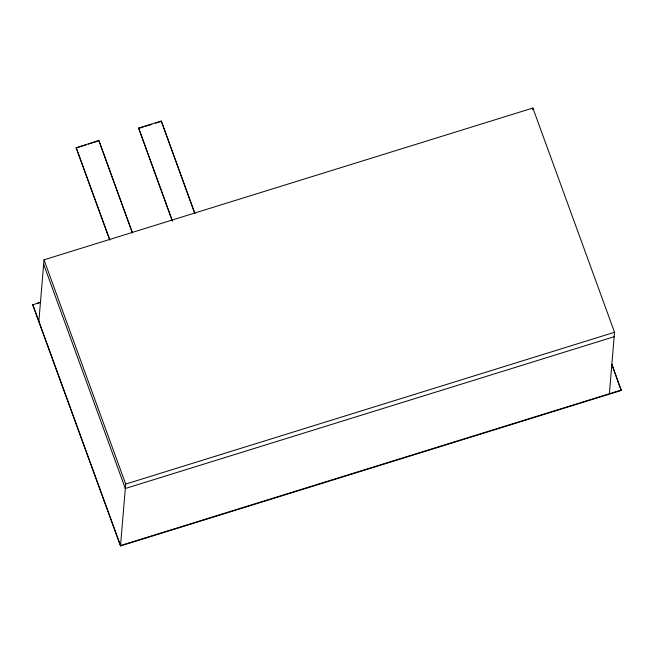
<?xml version="1.0" encoding="UTF-8"?>
<svg xmlns="http://www.w3.org/2000/svg" width="654" height="654" viewBox="0 0 654 654"><rect width="100%" height="100%" fill="white"/><g stroke="black" fill="none" stroke-linecap="round" stroke-linejoin="round"><path stroke-width="0.98" d="M40.515 302.042L32.7 304.903L120.491 545.967L621.259 390.463L611.874 364.147M38.823 321.719L44.022 259.834L532.871 108.033L614.539 332.281L609.381 393.724M109.529 239.585L76.134 147.886L98.819 140.414L132.566 233.061M98.819 140.414L132.182 232.546M172.321 221.142L138.615 128.053L161.268 121.015L195.015 213.67M120.491 545.967L125.691 484.083L44.022 259.834M161.268 121.015L194.63 213.155M532.716 109.798L532.871 108.033M76.134 147.886L86.516 144.665M88.404 144.076L97.838 141.15M138.583 128.495L143.3 127.031M145.188 126.443L151.793 124.391M155.57 123.222L160.287 121.75M36.591 303.693L39.502 302.786M125.691 484.083L614.539 332.281M614.163 336.704L125.323 488.505L43.654 264.249M621.3 390.021L120.532 545.526L32.741 304.462M611.858 364.638L621.259 390.463M138.615 128.053L172.362 220.7M76.166 147.444L109.913 240.092"/></g></svg>
